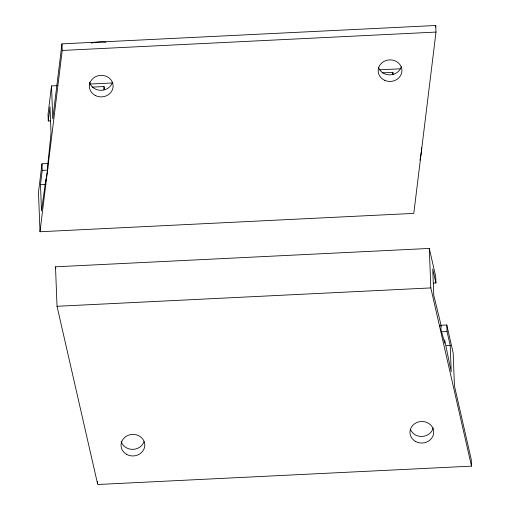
<?xml version="1.0" encoding="UTF-8"?>
<svg xmlns="http://www.w3.org/2000/svg" width="510" height="510" viewBox="0 0 510 510"><rect width="100%" height="100%" fill="white"/><g stroke="black" fill="none" stroke-linecap="round" stroke-linejoin="round"><path stroke-width="0.76" d="M433.602 283.095L435.942 282.98L432.754 269.044L433.768 295.373L441.239 325.884L440.876 329.218L444.726 343.192L444.605 339.902L451.222 371.815L450.215 345.487L447.034 331.551L446.779 324.972L440.551 325.278M48.201 163.506L41.973 163.812L38.486 192.264L40.003 231.75L413.795 213.384L436.005 32.079L435.75 25.5L61.959 43.866L52.772 118.849L51.51 85.941L57.738 85.635M51.51 85.941L48.023 114.393L48.278 120.978L50.611 120.864M47.71 169.569L45.435 183.096L45.804 179.8L41.501 210.891L40.488 184.569L42.222 170.391L41.973 163.812M48.278 120.978L50.012 106.8L51.026 133.123L47.71 165.527L47.838 168.816M40.003 231.75L62.214 50.452L61.959 43.866M435.559 27.081L435.75 25.5M419.985 160.223L420.234 158.718M420.489 157.214L421.63 150.45L421.528 147.817M62.214 50.452L436.005 32.079M89.664 84.067L112.251 82.958M379.357 69.832L400.382 68.799M92.278 87.121L104.053 86.541L104.174 89.715M382.06 72.879L392.853 72.35L392.942 74.728M42.222 170.391L47.672 170.123M40.488 184.569L45.938 184.301M446.779 324.972L453.167 352.939L454.429 385.847L471.259 459.548L471.514 466.134L97.722 484.5L57.024 306.287L55.507 266.8L429.299 248.434L435.687 276.401L435.942 282.98M57.024 306.287L430.816 287.92L471.514 466.134M439.684 325.96L441.239 325.884M441.583 331.819L447.034 331.551M446.377 345.678L450.215 345.487M55.507 266.8L55.851 268.311M429.299 248.434L430.816 287.92M97.608 481.574L97.665 483.04M392.853 72.35L392.866 74.677M104.053 86.541L104.078 89.696M144.062 441.552A11.883 10.787 -2.2 0 1 132.447 449.38A11.883 10.787 -2.2 0 1 121.15 441.335M433.194 427.871A11.883 10.787 -2.2 0 1 422.382 436.433A11.883 10.787 -2.2 0 1 410.41 429.426M91.347 43.082A41.374 37.561 -2.2 0 1 106.016 42.222M112.506 82.174A11.883 10.787 -2.2 0 1 100.897 90.327A11.883 10.787 -2.2 0 1 89.454 82.142M401.293 66.708A11.883 10.787 -2.2 0 1 390.105 74.855A11.883 10.787 -2.2 0 1 378.471 67.396M126.671 454.397A11.883 10.787 -2.2 0 0 144.789 445.415A11.883 10.787 -2.2 0 0 127.277 435.719A11.883 10.787 -2.2 0 0 126.671 454.397M415.593 441.475A11.883 10.787 -2.2 0 0 433.71 432.493A11.883 10.787 -2.2 0 0 416.205 422.796A11.883 10.787 -2.2 0 0 415.593 441.475M95.663 95.676A11.883 10.787 -2.2 0 0 113.131 85.693A11.883 10.787 -2.2 0 0 94.987 77.004A11.883 10.787 -2.2 0 0 95.663 95.676M384.451 80.21A11.883 10.787 -2.2 0 0 401.925 70.221A11.883 10.787 -2.2 0 0 383.775 61.538A11.883 10.787 -2.2 0 0 384.451 80.21"/></g></svg>
